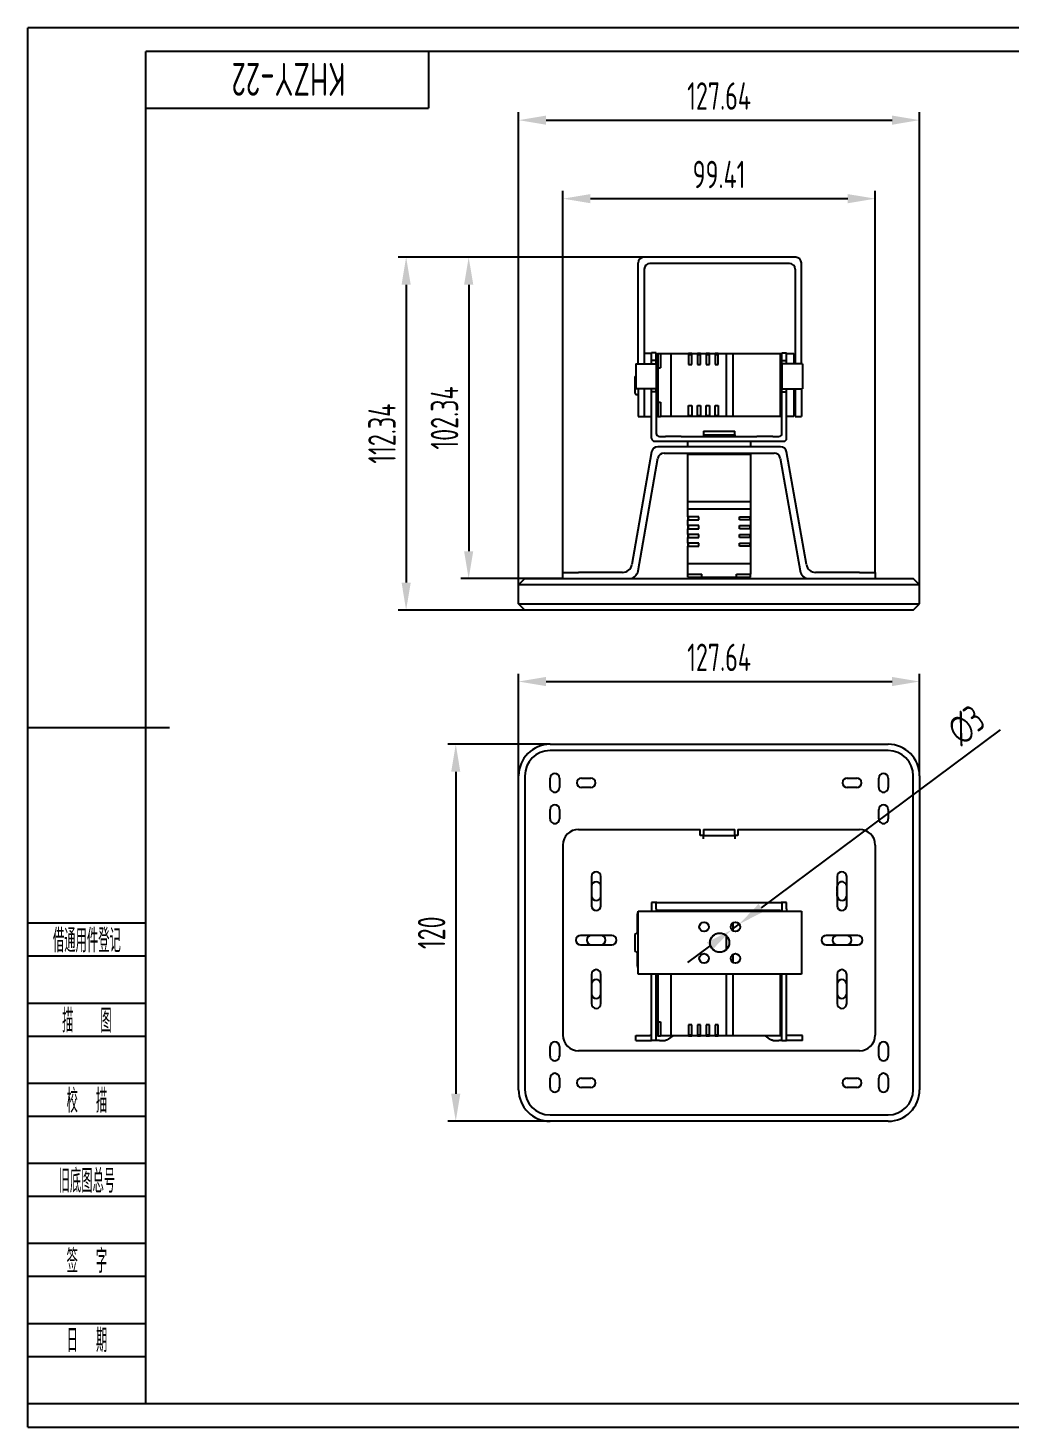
# Model space of a CAD drawing. Header units: inches. Extents: x -38 to 592, y -8 to 438.
# Drawn here: x -37.5 to 274.8, y -7.5 to 438 of the extents above; entities that cross this region are included whole.
import ezdxf
from ezdxf.enums import TextEntityAlignment as Align

# ---------------------------------------------------------------- set-up
doc = ezdxf.new("R2010")
doc.units = ezdxf.units.IN
doc.header["$LTSCALE"] = 1.5
doc.header["$MEASUREMENT"] = 0
for name, color, linetype in [('1轮廓实线层', 7, 'Continuous'), ('2细线层', 4, 'Continuous'), ('6文字层', 3, 'Continuous'), ('7标注层', 4, 'Continuous'), ('图框层', 7, 'Continuous')]:
    doc.layers.add(name, color=color, linetype=linetype)
doc.styles.add('PC_TEXTSTYLE', font='ISOCP.SHX', dxfattribs={"width": 0.707, "bigfont": 'GBCBIG.SHX'})
doc.dimstyles.new('GB_DIAMETER', dxfattribs={"dimtxt": 3.5, "dimasz": 3.5, "dimexe": 1, "dimexo": 0, "dimgap": 1.5, "dimtad": 1, "dimjust": 4, "dimdsep": 46, "dimtxsty": 'PC_TEXTSTYLE', "dimcen": 0, "dimclrd": 256, "dimclrt": 3, "dimadec": 0, "dimazin": 2, "dimtp": 0.1, "dimtm": 0.1, "dimtfac": 0.71, "dimtdec": 3, "dimtmove": 0, "dimatfit": 2, "dimfxl": 1, "dimtfill": 1, "dimarcsym": 0})
doc.dimstyles.new('GB_LINEAR', dxfattribs={"dimtxt": 3.5, "dimasz": 3.5, "dimexe": 1, "dimexo": 0, "dimgap": 1.5, "dimtad": 1, "dimdsep": 46, "dimtxsty": 'PC_TEXTSTYLE', "dimcen": 0, "dimclrd": 256, "dimclrt": 3, "dimadec": 0, "dimazin": 2, "dimtp": 0.1, "dimtm": 0.1, "dimtfac": 0.71, "dimtdec": 3, "dimtmove": 0, "dimatfit": 3, "dimfxl": 1, "dimtfill": 1, "dimarcsym": 0})

# ---------------------------------------------------------------- blocks, each defined once
blk = doc.blocks.new('*D3')
at = {"layer": '7标注层', "color": 0, "lineweight": -2}
for p, q in [((158.47, 364.99), (80.36, 364.99)), ((120.66, 252.65), (80.36, 252.65))]:
    blk.add_line(p, q, dxfattribs=at)
at = {"layer": '7标注层', "lineweight": -2}
blk.add_line((82.86, 356.24), (82.86, 261.4), dxfattribs=at)
at = {"layer": '7标注层'}
for points in [[(84.32, 356.24), (81.41, 356.24), (82.86, 364.99)], [(81.41, 261.4), (84.32, 261.4), (82.86, 252.65)]]:
    blk.add_solid(points, dxfattribs=at)
at = {"layer": 'Defpoints', "color": 0}
for p in [(158.47, 364.99), (82.86, 252.65), (120.66, 252.65)]:
    blk.add_point(p, dxfattribs=at)
at = {"layer": '7标注层', "color": 3, "insert": (75.18, 308.82), "char_height": 8.75, "attachment_point": 5, "rotation": 90, "style": 'PC_TEXTSTYLE', "bg_fill": 3, "box_fill_scale": 1.25, "bg_fill_color": 257, "bg_fill_transparency": 0}
blk.add_mtext('112.34', dxfattribs=at)
blk = doc.blocks.new('*D4')
at = {"layer": '7标注层', "color": 0, "lineweight": -2}
for p, q in [((158.47, 364.99), (100.27, 364.99)), ((132.77, 262.65), (100.27, 262.65))]:
    blk.add_line(p, q, dxfattribs=at)
at = {"layer": '7标注层', "lineweight": -2}
blk.add_line((102.77, 356.24), (102.77, 271.4), dxfattribs=at)
at = {"layer": '7标注层'}
for points in [[(104.23, 356.24), (101.31, 356.24), (102.77, 364.99)], [(101.31, 271.4), (104.23, 271.4), (102.77, 262.65)]]:
    blk.add_solid(points, dxfattribs=at)
at = {"layer": 'Defpoints', "color": 0}
for p in [(158.47, 364.99), (102.77, 262.65), (132.77, 262.65)]:
    blk.add_point(p, dxfattribs=at)
at = {"layer": '7标注层', "color": 3, "insert": (95.08, 313.82), "char_height": 8.75, "attachment_point": 5, "rotation": 90, "style": 'PC_TEXTSTYLE', "bg_fill": 3, "box_fill_scale": 1.25, "bg_fill_color": 257, "bg_fill_transparency": 0}
blk.add_mtext('102.34', dxfattribs=at)
blk = doc.blocks.new('*D5')
at = {"layer": '7标注层', "color": 0, "lineweight": -2}
for p, q in [((118.66, 260.65), (118.66, 411.15)), ((246.29, 260.65), (246.29, 411.15))]:
    blk.add_line(p, q, dxfattribs=at)
at = {"layer": '7标注层', "lineweight": -2}
blk.add_line((127.41, 408.65), (237.54, 408.65), dxfattribs=at)
at = {"layer": '7标注层'}
for points in [[(127.41, 410.1), (127.41, 407.19), (118.66, 408.65)], [(237.54, 407.19), (237.54, 410.1), (246.29, 408.65)]]:
    blk.add_solid(points, dxfattribs=at)
at = {"layer": 'Defpoints', "color": 0}
for p in [(246.29, 408.65), (118.66, 260.65), (246.29, 260.65)]:
    blk.add_point(p, dxfattribs=at)
at = {"layer": '7标注层', "color": 3, "insert": (182.47, 416.33), "char_height": 8.75, "attachment_point": 5, "style": 'PC_TEXTSTYLE', "bg_fill": 3, "box_fill_scale": 1.25, "bg_fill_color": 257, "bg_fill_transparency": 0}
blk.add_mtext('127.64', dxfattribs=at)
blk = doc.blocks.new('*D6')
at = {"layer": '7标注层', "color": 0, "lineweight": -2}
for p, q in [((132.77, 264.65), (132.77, 386.15)), ((232.18, 264.65), (232.18, 386.15))]:
    blk.add_line(p, q, dxfattribs=at)
at = {"layer": '7标注层', "lineweight": -2}
blk.add_line((141.52, 383.65), (223.43, 383.65), dxfattribs=at)
at = {"layer": '7标注层'}
for points in [[(141.52, 385.1), (141.52, 382.19), (132.77, 383.65)], [(223.43, 382.19), (223.43, 385.1), (232.18, 383.65)]]:
    blk.add_solid(points, dxfattribs=at)
at = {"layer": 'Defpoints', "color": 0}
for p in [(232.18, 383.65), (132.77, 264.65), (232.18, 264.65)]:
    blk.add_point(p, dxfattribs=at)
at = {"layer": '7标注层', "color": 3, "insert": (182.47, 391.34), "char_height": 8.75, "attachment_point": 5, "style": 'PC_TEXTSTYLE', "bg_fill": 3, "box_fill_scale": 1.25, "bg_fill_color": 257, "bg_fill_transparency": 0}
blk.add_mtext('99.41', dxfattribs=at)
blk = doc.blocks.new('*D9')
at = {"layer": '7标注层', "color": 0, "lineweight": -2}
for p, q in [((118.66, 199.89), (118.66, 232.39)), ((246.29, 199.89), (246.29, 232.39))]:
    blk.add_line(p, q, dxfattribs=at)
at = {"layer": '7标注层', "lineweight": -2}
blk.add_line((127.41, 229.89), (237.54, 229.89), dxfattribs=at)
at = {"layer": '7标注层'}
for points in [[(127.41, 231.35), (127.41, 228.43), (118.66, 229.89)], [(237.54, 228.43), (237.54, 231.35), (246.29, 229.89)]]:
    blk.add_solid(points, dxfattribs=at)
at = {"layer": 'Defpoints', "color": 0}
for p in [(246.29, 229.89), (118.66, 199.89), (246.29, 199.89)]:
    blk.add_point(p, dxfattribs=at)
at = {"layer": '7标注层', "color": 3, "insert": (182.47, 237.58), "char_height": 8.75, "attachment_point": 5, "style": 'PC_TEXTSTYLE', "bg_fill": 3, "box_fill_scale": 1.25, "bg_fill_color": 257, "bg_fill_transparency": 0}
blk.add_mtext('127.64', dxfattribs=at)
blk = doc.blocks.new('*D10')
at = {"layer": '7标注层', "color": 0, "lineweight": -2}
for p, q in [((128.66, 209.89), (96.16, 209.89)), ((128.66, 89.89), (96.16, 89.89))]:
    blk.add_line(p, q, dxfattribs=at)
at = {"layer": '7标注层', "lineweight": -2}
blk.add_line((98.66, 201.14), (98.66, 98.64), dxfattribs=at)
at = {"layer": '7标注层'}
for points in [[(100.11, 201.14), (97.2, 201.14), (98.66, 209.89)], [(97.2, 98.64), (100.11, 98.64), (98.66, 89.89)]]:
    blk.add_solid(points, dxfattribs=at)
at = {"layer": 'Defpoints', "color": 0}
for p in [(128.66, 209.89), (98.66, 89.89), (128.66, 89.89)]:
    blk.add_point(p, dxfattribs=at)
at = {"layer": '7标注层', "color": 3, "insert": (90.96, 149.89), "char_height": 8.75, "attachment_point": 5, "rotation": 90, "style": 'PC_TEXTSTYLE', "bg_fill": 3, "box_fill_scale": 1.25, "bg_fill_color": 257, "bg_fill_transparency": 0}
blk.add_mtext('120', dxfattribs=at)
blk = doc.blocks.new('*D11')
at = {"layer": '7标注层', "lineweight": -2}
for p, q in [((271.96, 214.48), (195.9, 157.86)), ((186.47, 150.84), (188.88, 152.64)), ((179.45, 145.62), (172.43, 140.4))]:
    blk.add_line(p, q, dxfattribs=at)
at = {"layer": '7标注层'}
for points in [[(195.03, 159.03), (196.77, 156.69), (188.88, 152.64)], [(180.32, 144.45), (178.58, 146.79), (186.47, 150.84)]]:
    blk.add_solid(points, dxfattribs=at)
at = {"layer": 'Defpoints', "color": 0}
for p in [(188.88, 152.64), (186.47, 150.84)]:
    blk.add_point(p, dxfattribs=at)
at = {"layer": '7标注层', "color": 3, "insert": (261.14, 216), "char_height": 8.75, "attachment_point": 5, "rotation": 36.6611, "style": 'PC_TEXTSTYLE', "bg_fill": 3, "box_fill_scale": 1.25, "bg_fill_color": 257, "bg_fill_transparency": 0}
blk.add_mtext('∅3', dxfattribs=at)
blk = doc.blocks.new('ZwmFrameMain_A3^_^无分区图框^_^landscape')
at = {"layer": '1轮廓实线层'}
for p, q in [((0, 0), (0, 287)), ((390, 287), (0, 287)), ((-25, 143.5), (5, 143.5)), ((0, 0), (390, 0))]:
    blk.add_line(p, q, dxfattribs=at)
at = {"layer": '2细线层'}
for p, q in [((-25, -5), (-25, 292)), ((395, 292), (-25, 292)), ((-25, -5), (395, -5))]:
    blk.add_line(p, q, dxfattribs=at)
blk = doc.blocks.new('ZwmFrameMain_图样代号')
at = {"layer": '2细线层', "linetype": 'Continuous'}
for p in [(60, 0), (0, -12)]:
    blk.add_line(p, (60, -12), dxfattribs=at)
at = {"layer": '6文字层', "style": 'PC_TEXTSTYLE', "width": 2.827942}
blk.add_attdef('图样代号', text='', height=7, rotation=180, dxfattribs=at).set_placement((58.24, -2.4), (2.35, -2.4), align=Align.FIT)
blk = doc.blocks.new('ZwmFrameMain_附加栏')
at = {"layer": '2细线层'}
for p, q in [((-25, 102), (0, 102)), ((-25, 95), (0, 95)), ((-25, 85), (0, 85)), ((-25, 78), (0, 78)), ((-25, 68), (0, 68)), ((-25, 61), (0, 61)), ((-25, 51), (0, 51)), ((-25, 44), (0, 44)), ((-25, 34), (0, 34)), ((-25, 27), (0, 27)), ((-25, 17), (0, 17)), ((-25, 10), (0, 10)), ((-25, 0), (0, 0))]:
    blk.add_line(p, q, dxfattribs=at)
at = {"layer": '6文字层', "color": 3, "style": 'PC_TEXTSTYLE'}
for s, width, p in [('借通用件登记', 0.667, (-12.5, 98.5)), ('描   图', 0.6667, (-12.5, 81.5)), ('校  描', 0.667, (-12.5, 64.5)), ('旧底图总号', 0.667, (-12.5, 47.5)), ('签  字', 0.667, (-12.5, 30.5)), ('日  期', 0.667, (-12.49, 13.6))]:
    blk.add_text(s, height=5, dxfattribs=dict(at, width=width)).set_placement(p, align=Align.MIDDLE)
at = {"layer": '6文字层', "style": 'PC_TEXTSTYLE'}
for tag, width, p, p2 in [('借通用件登记', 0.671328, (-23.44, 86.36), (-1.25, 86.36)), ('描图', 2.120922, (-23.44, 69.36), (-1.25, 69.36)), ('校图', 2.149976, (-23.75, 52.06), (-1.25, 52.06)), ('旧底图总号', 0.761452, (-22.84, 35.67), (-1.86, 35.67)), ('签字', 2.026939, (-23.14, 18.37), (-1.56, 18.37)), ('日期', 1.89999, (-22.84, 1.37), (-2.17, 1.37))]:
    blk.add_attdef(tag, text='', height=5, dxfattribs=dict(at, width=width)).set_placement(p, p2, align=Align.FIT)

msp = doc.modelspace()

# ---------------------------------------------------------------- linework, layer by layer
at = {"color": 7, "linetype": 'Continuous', "lineweight": 25}
for p, q in [((156.675, 331.101), (156.675, 363.194)), ((206.875, 364.994), (158.475, 364.994)), ((158.675, 361.194), (158.675, 331.101)), ((204.875, 362.994), (160.475, 362.994)), ((206.675, 361.194), (206.675, 331.101)), ((208.675, 331.101), (208.675, 363.194)), ((160.975, 334.295), (158.675, 334.295)), ((162.475, 334.601), (160.975, 334.601)), ((160.975, 333.601), (160.975, 334.601)), ((162.475, 333.601), (162.475, 334.601)), ((162.975, 334.295), (162.475, 333.795)), ((162.975, 334.295), (162.975, 332.295)), ((162.975, 334.295), (163.875, 334.295)), ((163.875, 334.295), (167.175, 334.295)), ((163.875, 334.295), (163.875, 333.595)), ((167.175, 333.595), (167.175, 334.295)), ((167.175, 334.295), (172.775, 334.295)), ((172.775, 334.295), (172.775, 333.595)), ((173.775, 334.295), (172.775, 334.295)), ((173.775, 334.295), (175.575, 334.295)), ((173.775, 333.595), (173.775, 334.295)), ((175.575, 334.295), (175.575, 333.595)), ((176.575, 334.295), (175.575, 334.295)), ((176.575, 334.295), (178.375, 334.295)), ((176.575, 333.595), (176.575, 334.295)), ((178.375, 334.295), (178.375, 333.595)), ((179.375, 334.295), (178.375, 334.295)), ((179.375, 334.295), (181.175, 334.295)), ((179.375, 333.595), (179.375, 334.295)), ((181.175, 334.295), (181.175, 333.595)), ((182.175, 334.295), (181.175, 334.295)), ((182.175, 334.295), (184.675, 334.295)), ((182.175, 333.595), (182.175, 334.295)), ((184.675, 334.295), (186.975, 334.295)), ((184.675, 334.295), (184.675, 333.595)), ((186.975, 333.595), (186.975, 334.295)), ((186.975, 334.295), (201.975, 334.295)), ((201.975, 334.295), (202.475, 333.795)), ((202.475, 334.601), (203.975, 334.601)), ((202.475, 333.601), (202.475, 334.601)), ((203.975, 333.601), (203.975, 334.601)), ((203.975, 334.295), (206.225, 334.295)), ((206.225, 334.295), (206.225, 331.101)), ((155.975, 331.101), (155.975, 323.101)), ((155.975, 331.101), (161.475, 331.101)), ((160.975, 332.101), (160.975, 333.601)), ((162.475, 332.101), (160.975, 332.101)), ((160.975, 331.101), (160.975, 332.101)), ((161.475, 331.101), (162.475, 331.101)), ((162.475, 332.101), (162.475, 333.601)), ((162.475, 331.101), (162.475, 332.101)), ((162.475, 331.101), (162.475, 323.101)), ((162.475, 329.295), (162.975, 329.795)), ((162.975, 329.795), (162.975, 318.795)), ((162.975, 329.795), (163.875, 329.795)), ((163.875, 333.595), (163.875, 329.795)), ((167.175, 314.995), (167.175, 333.595)), ((172.775, 334.045), (173.775, 334.045)), ((172.775, 333.595), (172.775, 330.795)), ((172.775, 330.795), (173.775, 330.795)), ((173.775, 330.795), (173.775, 333.595)), ((175.575, 334.045), (176.575, 334.045)), ((175.575, 333.595), (175.575, 330.795)), ((175.575, 330.795), (176.575, 330.795)), ((176.575, 330.795), (176.575, 333.595)), ((178.375, 334.045), (179.375, 334.045)), ((178.375, 333.595), (178.375, 330.795)), ((178.375, 330.795), (179.375, 330.795)), ((179.375, 330.795), (179.375, 333.595)), ((181.175, 334.045), (182.175, 334.045)), ((181.175, 333.595), (181.175, 330.795)), ((181.175, 330.795), (182.175, 330.795)), ((182.175, 330.795), (182.175, 333.595)), ((184.675, 333.595), (184.675, 314.995)), ((186.975, 314.995), (186.975, 333.595)), ((201.975, 314.995), (201.975, 333.595)), ((202.475, 332.101), (202.475, 333.601)), ((202.475, 332.101), (203.975, 332.101)), ((202.475, 331.101), (202.475, 332.101)), ((203.475, 331.101), (202.475, 331.101)), ((202.475, 331.101), (202.475, 323.101)), ((208.975, 331.101), (203.475, 331.101)), ((203.975, 332.101), (203.975, 333.601)), ((203.975, 331.101), (203.975, 332.101)), ((208.975, 331.101), (208.975, 323.101)), ((155.675, 326.795), (155.675, 324.295)), ((155.675, 324.295), (155.675, 321.795)), ((161.475, 323.101), (155.975, 323.101)), ((156.175, 321.295), (156.675, 321.295)), ((156.675, 323.101), (156.675, 314.293)), ((158.675, 323.101), (158.675, 314.293)), ((160.975, 322.101), (160.975, 323.101)), ((162.475, 322.101), (160.975, 322.101)), ((160.975, 307.401), (160.975, 322.101)), ((162.475, 323.101), (161.475, 323.101)), ((162.475, 322.101), (162.475, 323.101)), ((162.475, 322.101), (162.475, 308.901)), ((202.475, 323.101), (203.475, 323.101)), ((202.475, 322.101), (202.475, 323.101)), ((202.475, 322.101), (203.975, 322.101)), ((202.475, 308.901), (202.475, 322.101)), ((203.475, 323.101), (208.975, 323.101)), ((203.975, 322.101), (203.975, 323.101)), ((203.975, 307.401), (203.975, 322.101)), ((206.225, 323.101), (206.225, 314.295)), ((206.675, 323.101), (206.675, 314.293)), ((208.675, 323.101), (208.675, 314.293)), ((162.975, 318.795), (162.475, 319.295)), ((162.975, 318.795), (163.875, 318.795)), ((163.875, 318.795), (163.875, 314.995)), ((172.775, 317.795), (173.775, 317.795)), ((172.775, 314.995), (172.775, 317.795)), ((173.775, 317.795), (173.775, 314.995)), ((175.575, 317.795), (176.575, 317.795)), ((175.575, 314.995), (175.575, 317.795)), ((176.575, 317.795), (176.575, 314.995)), ((178.375, 317.795), (179.375, 317.795)), ((178.375, 314.995), (178.375, 317.795)), ((179.375, 317.795), (179.375, 314.995)), ((181.175, 317.795), (182.175, 317.795)), ((181.175, 314.995), (181.175, 317.795)), ((182.175, 317.795), (182.175, 314.995)), ((206.675, 319.295), (206.225, 319.295)), ((156.675, 314.293), (158.675, 314.293)), ((158.675, 314.295), (160.975, 314.295)), ((162.475, 314.795), (162.975, 314.295)), ((162.975, 316.295), (162.975, 314.295)), ((162.975, 314.295), (163.875, 314.295)), ((163.875, 314.995), (163.875, 314.295)), ((167.175, 314.295), (163.875, 314.295)), ((167.175, 314.295), (167.175, 314.995)), ((172.775, 314.295), (167.175, 314.295)), ((172.775, 314.295), (172.775, 314.995)), ((173.775, 314.545), (172.775, 314.545)), ((173.775, 314.295), (172.775, 314.295)), ((173.775, 314.995), (173.775, 314.295)), ((175.575, 314.295), (173.775, 314.295)), ((175.575, 314.295), (175.575, 314.995)), ((176.575, 314.545), (175.575, 314.545)), ((176.575, 314.295), (175.575, 314.295)), ((176.575, 314.995), (176.575, 314.295)), ((178.375, 314.295), (176.575, 314.295)), ((178.375, 314.295), (178.375, 314.995)), ((179.375, 314.545), (178.375, 314.545)), ((179.375, 314.295), (178.375, 314.295)), ((179.375, 314.995), (179.375, 314.295)), ((181.175, 314.295), (179.375, 314.295)), ((181.175, 314.295), (181.175, 314.995)), ((182.175, 314.545), (181.175, 314.545)), ((182.175, 314.295), (181.175, 314.295)), ((182.175, 314.995), (182.175, 314.295)), ((184.675, 314.295), (182.175, 314.295)), ((184.675, 314.995), (184.675, 314.295)), ((186.975, 314.295), (184.675, 314.295)), ((186.975, 314.295), (186.975, 314.995)), ((201.975, 314.295), (186.975, 314.295)), ((202.475, 314.795), (201.975, 314.295)), ((206.225, 314.295), (203.975, 314.295)), ((206.675, 314.293), (208.675, 314.293)), ((163.475, 307.901), (165.417, 307.901)), ((166.295, 307.901), (166, 307.901)), ((169.853, 307.901), (166.295, 307.901)), ((170.435, 307.901), (182.475, 307.901)), ((177.475, 309.65), (187.475, 309.65)), ((177.475, 309.65), (177.475, 308.401)), ((177.475, 308.401), (187.475, 308.401)), ((177.475, 308.401), (177.475, 307.901)), ((182.475, 307.901), (194.514, 307.901)), ((187.475, 308.401), (187.475, 309.65)), ((187.475, 308.401), (187.475, 307.901)), ((198.655, 307.901), (195.097, 307.901)), ((198.95, 307.901), (198.655, 307.901)), ((199.532, 307.901), (201.475, 307.901)), ((160.986, 302.996), (154.704, 267.133)), ((161.975, 306.401), (165.417, 306.401)), ((201.994, 304.651), (162.956, 304.651)), ((166, 306.401), (166.295, 306.401)), ((166.295, 306.401), (169.853, 306.401)), ((170.435, 306.401), (182.475, 306.401)), ((172.475, 304.651), (172.475, 306.401)), ((182.475, 306.401), (194.514, 306.401)), ((192.475, 306.401), (192.475, 304.651)), ((195.097, 306.401), (198.655, 306.401)), ((198.655, 306.401), (198.95, 306.401)), ((199.532, 306.401), (202.975, 306.401)), ((210.246, 267.133), (203.964, 302.996)), ((156.704, 265.133), (162.986, 300.996)), ((164.956, 302.651), (199.994, 302.651)), ((172.475, 302.151), (172.975, 302.651)), ((172.475, 287.151), (172.475, 302.151)), ((191.775, 302.151), (173.175, 302.151)), ((191.975, 302.651), (192.475, 302.151)), ((192.475, 302.151), (192.475, 287.151)), ((201.964, 300.996), (208.246, 265.133)), ((172.475, 284.851), (172.475, 287.151)), ((173.175, 287.151), (172.475, 287.151)), ((191.775, 287.151), (173.175, 287.151)), ((192.475, 287.151), (191.775, 287.151)), ((192.475, 287.151), (192.475, 284.851)), ((172.475, 284.851), (173.175, 284.851)), ((172.475, 282.351), (172.475, 284.851)), ((173.175, 282.351), (172.475, 282.351)), ((172.475, 282.351), (172.475, 281.351)), ((172.475, 279.551), (172.475, 281.351)), ((172.475, 281.351), (173.175, 281.351)), ((172.725, 281.351), (172.725, 282.351)), ((173.175, 284.851), (191.775, 284.851)), ((175.975, 282.351), (173.175, 282.351)), ((173.175, 281.351), (175.975, 281.351)), ((175.975, 281.351), (175.975, 282.351)), ((188.975, 282.351), (191.775, 282.351)), ((188.975, 281.351), (188.975, 282.351)), ((191.775, 281.351), (188.975, 281.351)), ((191.775, 284.851), (192.475, 284.851)), ((191.775, 282.351), (192.475, 282.351)), ((192.475, 281.351), (191.775, 281.351)), ((192.225, 282.351), (192.225, 281.351)), ((192.475, 284.851), (192.475, 282.351)), ((192.475, 282.351), (192.475, 281.351)), ((192.475, 281.351), (192.475, 279.551)), ((173.175, 279.551), (172.475, 279.551)), ((172.475, 279.551), (172.475, 278.551)), ((172.475, 276.751), (172.475, 278.551)), ((172.475, 278.551), (173.175, 278.551)), ((173.175, 276.751), (172.475, 276.751)), ((172.475, 276.751), (172.475, 275.751)), ((172.725, 278.551), (172.725, 279.551)), ((172.725, 275.751), (172.725, 276.751)), ((175.975, 279.551), (173.175, 279.551)), ((173.175, 278.551), (175.975, 278.551)), ((175.975, 276.751), (173.175, 276.751)), ((175.975, 278.551), (175.975, 279.551)), ((175.975, 275.751), (175.975, 276.751)), ((188.975, 279.551), (191.775, 279.551)), ((188.975, 278.551), (188.975, 279.551)), ((191.775, 278.551), (188.975, 278.551)), ((188.975, 276.751), (191.775, 276.751)), ((188.975, 275.751), (188.975, 276.751)), ((191.775, 279.551), (192.475, 279.551)), ((192.475, 278.551), (191.775, 278.551)), ((191.775, 276.751), (192.475, 276.751)), ((192.225, 279.551), (192.225, 278.551)), ((192.225, 276.751), (192.225, 275.751)), ((192.475, 279.551), (192.475, 278.551)), ((192.475, 278.551), (192.475, 276.751)), ((192.475, 276.751), (192.475, 275.751)), ((172.475, 273.951), (172.475, 275.751)), ((172.475, 275.751), (173.175, 275.751)), ((173.175, 273.951), (172.475, 273.951)), ((172.475, 273.951), (172.475, 272.951)), ((172.475, 267.351), (172.475, 272.951)), ((172.475, 272.951), (173.175, 272.951)), ((172.725, 272.951), (172.725, 273.951)), ((173.175, 275.751), (175.975, 275.751)), ((175.975, 273.951), (173.175, 273.951)), ((173.175, 272.951), (175.975, 272.951)), ((175.975, 272.951), (175.975, 273.951)), ((191.775, 275.751), (188.975, 275.751)), ((188.975, 273.951), (191.775, 273.951)), ((188.975, 272.951), (188.975, 273.951)), ((191.775, 272.951), (188.975, 272.951)), ((192.475, 275.751), (191.775, 275.751)), ((191.775, 273.951), (192.475, 273.951)), ((192.475, 272.951), (191.775, 272.951)), ((192.225, 273.951), (192.225, 272.951)), ((192.475, 275.751), (192.475, 273.951)), ((192.475, 273.951), (192.475, 272.951)), ((192.475, 272.951), (192.475, 267.351)), ((172.475, 264.051), (172.475, 267.351)), ((173.175, 267.351), (172.475, 267.351)), ((191.775, 267.351), (173.175, 267.351)), ((192.475, 267.351), (191.775, 267.351)), ((192.475, 267.351), (192.475, 264.051)), ((132.768, 262.651), (132.768, 264.651)), ((132.768, 264.651), (137.768, 264.651)), ((151.749, 264.651), (137.768, 264.651)), ((172.475, 264.051), (173.175, 264.051)), ((172.475, 263.151), (172.475, 264.051)), ((172.475, 263.151), (172.975, 262.651)), ((172.475, 263.151), (174.475, 263.151)), ((173.175, 264.051), (176.975, 264.051)), ((176.975, 263.151), (176.975, 264.051)), ((176.975, 263.151), (187.975, 263.151)), ((177.475, 262.651), (176.975, 263.151)), ((187.975, 263.151), (187.475, 262.651)), ((187.975, 264.051), (191.775, 264.051)), ((187.975, 263.151), (187.975, 264.051)), ((190.475, 263.151), (192.475, 263.151)), ((191.775, 264.051), (192.475, 264.051)), ((191.975, 262.651), (192.475, 263.151)), ((192.475, 263.151), (192.475, 264.051)), ((227.182, 264.651), (213.201, 264.651)), ((227.182, 264.651), (232.182, 264.651)), ((232.182, 264.651), (232.182, 262.651)), ((118.656, 260.651), (120.656, 262.651)), ((128.656, 260.651), (118.656, 260.651)), ((118.656, 254.651), (118.656, 260.651)), ((120.656, 262.651), (128.656, 262.651)), ((128.656, 262.651), (236.294, 262.651)), ((236.294, 260.651), (128.656, 260.651)), ((236.294, 262.651), (244.294, 262.651)), ((246.294, 260.651), (236.294, 260.651)), ((246.294, 260.651), (244.294, 262.651)), ((246.294, 254.651), (246.294, 260.651)), ((120.656, 252.651), (118.656, 254.651)), ((118.656, 254.651), (128.656, 254.651)), ((128.656, 254.651), (236.294, 254.651)), ((236.294, 254.651), (246.294, 254.651)), ((244.294, 252.651), (246.294, 254.651)), ((128.656, 252.651), (120.656, 252.651)), ((236.294, 252.651), (128.656, 252.651)), ((244.294, 252.651), (236.294, 252.651)), ((128.656, 209.891), (236.294, 209.891)), ((236.294, 207.891), (128.656, 207.891)), ((118.656, 99.891), (118.656, 199.891)), ((120.656, 199.891), (120.656, 99.891)), ((128.656, 196.149), (128.656, 199.149)), ((131.656, 199.149), (131.656, 196.149)), ((138.656, 199.149), (141.656, 199.149)), ((141.656, 196.149), (138.656, 196.149)), ((223.294, 199.149), (226.294, 199.149)), ((226.294, 196.149), (223.294, 196.149)), ((233.294, 196.149), (233.294, 199.149)), ((236.294, 199.149), (236.294, 196.149)), ((244.294, 99.891), (244.294, 199.891)), ((246.294, 199.891), (246.294, 99.891)), ((128.656, 186.149), (128.656, 189.149)), ((131.656, 189.149), (131.656, 186.149)), ((233.294, 186.149), (233.294, 189.149)), ((236.294, 189.149), (236.294, 186.149)), ((137.768, 182.811), (151.749, 182.811)), ((151.749, 182.811), (154.704, 182.811)), ((154.704, 182.811), (160.986, 182.811)), ((160.986, 182.811), (162.956, 182.811)), ((162.956, 182.811), (176.475, 182.811)), ((176.475, 180.811), (176.475, 182.811)), ((177.475, 182.811), (177.475, 180.811)), ((177.475, 182.811), (187.475, 182.811)), ((187.475, 180.811), (187.475, 182.811)), ((188.475, 182.811), (188.475, 180.811)), ((188.475, 182.811), (201.994, 182.811)), ((201.994, 182.811), (203.964, 182.811)), ((203.964, 182.811), (210.246, 182.811)), ((210.246, 182.811), (213.201, 182.811)), ((213.201, 182.811), (227.182, 182.811)), ((177.475, 180.811), (176.475, 180.811)), ((177.475, 180.811), (187.475, 180.811)), ((177.475, 179.811), (177.475, 180.811)), ((187.475, 180.811), (187.475, 179.811)), ((188.475, 180.811), (187.475, 180.811)), ((132.768, 177.811), (132.768, 117.311)), ((232.182, 177.811), (232.182, 117.311)), ((141.863, 167.811), (141.863, 158.482)), ((144.863, 158.482), (144.863, 167.811)), ((220.087, 167.811), (220.087, 158.482)), ((223.087, 158.482), (223.087, 167.811)), ((220.089, 163.223), (220.087, 164.644)), ((220.091, 161.533), (220.089, 163.066)), ((156.675, 156.561), (156.667, 156.561)), ((156.675, 136.738), (156.675, 156.742)), ((156.675, 156.742), (158.475, 156.742)), ((158.475, 156.742), (206.875, 156.742)), ((162.684, 159.482), (160.975, 159.482)), ((160.975, 159.482), (160.975, 157.482)), ((160.975, 157.482), (160.975, 156.742)), ((162.475, 157.482), (162.475, 159.386)), ((162.475, 157.482), (162.475, 156.742)), ((162.975, 157.065), (162.652, 156.742)), ((162.684, 159.482), (163.475, 159.482)), ((162.975, 157.065), (162.975, 156.742)), ((162.975, 157.065), (163.875, 157.065)), ((163.475, 159.482), (201.475, 159.482)), ((163.875, 157.065), (167.175, 157.065)), ((163.875, 157.065), (163.875, 156.742)), ((167.175, 156.742), (167.175, 157.065)), ((167.175, 157.065), (172.775, 157.065)), ((172.775, 156.742), (172.775, 157.065)), ((172.775, 157.065), (173.775, 157.065)), ((172.775, 156.815), (173.775, 156.815)), ((173.775, 157.065), (175.575, 157.065)), ((173.775, 157.065), (173.775, 156.742)), ((175.575, 156.742), (175.575, 157.065)), ((175.575, 157.065), (176.575, 157.065)), ((175.575, 156.815), (176.575, 156.815)), ((176.575, 157.065), (178.375, 157.065)), ((176.575, 157.065), (176.575, 156.742)), ((178.375, 156.742), (178.375, 157.065)), ((178.375, 157.065), (179.375, 157.065)), ((178.375, 156.815), (179.375, 156.815)), ((179.375, 157.065), (181.175, 157.065)), ((179.375, 157.065), (179.375, 156.742)), ((181.175, 156.742), (181.175, 157.065)), ((181.175, 157.065), (182.175, 157.065)), ((181.175, 156.815), (182.175, 156.815)), ((182.175, 157.065), (184.675, 157.065)), ((182.175, 157.065), (182.175, 156.742)), ((184.675, 157.065), (186.975, 157.065)), ((184.675, 157.065), (184.675, 156.742)), ((186.975, 156.742), (186.975, 157.065)), ((186.975, 157.065), (201.975, 157.065)), ((201.475, 159.482), (202.266, 159.482)), ((201.975, 157.065), (202.298, 156.742)), ((203.975, 159.482), (202.266, 159.482)), ((202.475, 159.386), (202.475, 157.482)), ((202.475, 157.482), (202.475, 156.742)), ((203.975, 157.482), (203.975, 159.482)), ((203.975, 157.482), (203.975, 156.742)), ((206.875, 156.742), (208.675, 156.742)), ((208.675, 156.742), (208.675, 136.738)), ((156.408, 155.061), (156.408, 149.74)), ((186.975, 150.413), (186.975, 153.067)), ((148.363, 149.061), (138.363, 149.061)), ((155.675, 149.24), (155.675, 144.24)), ((156.175, 149.74), (156.675, 149.74)), ((184.675, 149.043), (184.675, 144.437)), ((226.587, 149.061), (216.587, 149.061)), ((138.363, 146.061), (148.363, 146.061)), ((156.175, 143.74), (156.675, 143.74)), ((156.408, 143.74), (156.408, 140.061)), ((186.975, 140.413), (186.975, 143.067)), ((216.587, 146.061), (226.587, 146.061)), ((156.667, 138.561), (156.675, 138.561)), ((141.863, 136.641), (141.863, 127.311)), ((144.863, 127.311), (144.863, 136.641)), ((158.475, 136.738), (156.675, 136.738)), ((206.875, 136.738), (158.475, 136.738)), ((160.975, 116.631), (160.975, 136.738)), ((162.475, 116.631), (162.475, 136.738)), ((162.975, 136.738), (162.975, 121.565)), ((167.175, 117.765), (167.175, 136.738)), ((184.675, 136.738), (184.675, 117.765)), ((186.975, 117.765), (186.975, 136.738)), ((201.975, 117.765), (201.975, 136.738)), ((202.475, 116.631), (202.475, 136.738)), ((203.975, 116.631), (203.975, 136.738)), ((208.675, 136.738), (206.875, 136.738)), ((220.087, 136.641), (220.087, 127.311)), ((223.087, 127.311), (223.087, 136.641)), ((162.975, 121.565), (162.475, 122.065)), ((162.975, 121.565), (163.875, 121.565)), ((163.875, 121.565), (163.875, 117.765)), ((173.775, 120.565), (172.775, 120.565)), ((172.775, 120.565), (172.775, 117.765)), ((173.775, 117.765), (173.775, 120.565)), ((176.575, 120.565), (175.575, 120.565)), ((175.575, 120.565), (175.575, 117.765)), ((176.575, 117.765), (176.575, 120.565)), ((179.375, 120.565), (178.375, 120.565)), ((178.375, 120.565), (178.375, 117.765)), ((179.375, 117.765), (179.375, 120.565)), ((182.175, 120.565), (181.175, 120.565)), ((181.175, 120.565), (181.175, 117.765)), ((182.175, 117.765), (182.175, 120.565)), ((155.975, 115.631), (155.975, 117.131)), ((155.975, 117.131), (160.475, 117.131)), ((160.975, 115.631), (160.975, 116.631)), ((162.475, 117.565), (162.975, 117.065)), ((162.475, 115.631), (162.475, 116.631)), ((162.975, 119.065), (162.975, 117.065)), ((162.975, 117.065), (163.875, 117.065)), ((163.875, 117.765), (163.875, 117.065)), ((167.175, 117.065), (163.875, 117.065)), ((166.295, 116.029), (166, 115.818)), ((167.74, 117.065), (166.295, 116.029)), ((167.175, 117.065), (167.175, 117.765)), ((172.775, 117.065), (167.175, 117.065)), ((172.775, 117.765), (172.775, 117.065)), ((173.775, 117.315), (172.775, 117.315)), ((172.775, 117.065), (173.775, 117.065)), ((173.775, 117.065), (173.775, 117.765)), ((175.575, 117.065), (173.775, 117.065)), ((175.575, 117.765), (175.575, 117.065)), ((176.575, 117.315), (175.575, 117.315)), ((175.575, 117.065), (176.575, 117.065)), ((176.575, 117.065), (176.575, 117.765)), ((178.375, 117.065), (176.575, 117.065)), ((178.375, 117.765), (178.375, 117.065)), ((179.375, 117.315), (178.375, 117.315)), ((178.375, 117.065), (179.375, 117.065)), ((179.375, 117.065), (179.375, 117.765)), ((181.175, 117.065), (179.375, 117.065)), ((181.175, 117.765), (181.175, 117.065)), ((182.175, 117.315), (181.175, 117.315)), ((181.175, 117.065), (182.175, 117.065)), ((182.175, 117.065), (182.175, 117.765)), ((184.675, 117.065), (182.175, 117.065)), ((184.675, 117.765), (184.675, 117.065)), ((186.975, 117.065), (184.675, 117.065)), ((186.975, 117.065), (186.975, 117.765)), ((201.975, 117.065), (186.975, 117.065)), ((198.655, 116.029), (197.209, 117.065)), ((198.95, 115.818), (198.655, 116.029)), ((202.475, 117.565), (201.975, 117.065)), ((202.475, 115.631), (202.475, 116.631)), ((208.975, 117.131), (203.975, 117.131)), ((203.975, 115.631), (203.975, 116.631)), ((208.975, 115.631), (208.975, 117.131)), ((128.656, 110.634), (128.656, 113.634)), ((131.656, 113.634), (131.656, 110.634)), ((151.749, 112.311), (137.768, 112.311)), ((154.704, 112.311), (151.749, 112.311)), ((160.986, 112.311), (154.704, 112.311)), ((155.975, 115.631), (160.975, 115.631)), ((162.475, 115.631), (160.975, 115.631)), ((162.956, 112.311), (160.986, 112.311)), ((163.475, 115.631), (162.475, 115.631)), ((201.994, 112.311), (162.956, 112.311)), ((163.475, 115.631), (165.417, 115.631)), ((199.532, 115.631), (201.475, 115.631)), ((202.475, 115.631), (201.475, 115.631)), ((203.964, 112.311), (201.994, 112.311)), ((202.475, 115.631), (203.975, 115.631)), ((210.246, 112.311), (203.964, 112.311)), ((208.975, 115.631), (203.975, 115.631)), ((213.201, 112.311), (210.246, 112.311)), ((227.182, 112.311), (213.201, 112.311)), ((233.294, 110.634), (233.294, 113.634)), ((236.294, 113.634), (236.294, 110.634)), ((128.656, 100.634), (128.656, 103.634)), ((131.656, 103.634), (131.656, 100.634)), ((138.656, 103.634), (141.656, 103.634)), ((223.294, 103.634), (226.294, 103.634)), ((233.294, 100.634), (233.294, 103.634)), ((236.294, 103.634), (236.294, 100.634)), ((141.656, 100.634), (138.656, 100.634)), ((226.294, 100.634), (223.294, 100.634)), ((128.656, 91.891), (236.294, 91.891)), ((236.294, 89.891), (128.656, 89.891))]:
    msp.add_line(p, q, dxfattribs=at)
for centre, radius in [((177.675, 151.74), 1.5), ((187.675, 151.74), 1.5), ((182.675, 146.74), 3.05), ((177.675, 141.74), 1.5), ((187.675, 141.74), 1.5)]:
    msp.add_circle(centre, radius, dxfattribs=at)
for centre, radius, start, end in [((158.475, 363.194), 1.8, 90, 180), ((160.475, 361.194), 1.8, 90, 180), ((204.875, 361.194), 1.8, 0, 90), ((206.875, 363.194), 1.8, 0, 90), ((156.175, 326.795), 0.5, 113.57193, 180), ((156.175, 321.795), 0.5, 180, 270), ((161.975, 307.401), 1, 180, 270), ((163.475, 308.901), 1, 180, 270), ((201.475, 308.901), 1, 270, 360), ((202.975, 307.401), 1, 270, 0), ((162.956, 302.651), 2, 90, 170.06461), ((201.994, 302.651), 2, 9.93539, 90), ((164.956, 300.651), 2, 90, 170.06461), ((199.994, 300.651), 2, 9.93539, 90), ((151.749, 267.651), 3, 270, 350.06461), ((153.749, 265.651), 3, 270, 350.06461), ((211.201, 265.651), 3, 189.93539, 270), ((213.201, 267.651), 3, 189.93539, 270), ((128.656, 199.891), 10, 90, 180), ((236.294, 199.891), 10, 0, 90), ((128.656, 199.891), 8, 90, 180), ((236.294, 199.891), 8, 0, 90), ((130.156, 199.149), 1.5, 0, 180), ((234.794, 199.149), 1.5, 0, 180), ((130.156, 196.149), 1.5, 179.99996, 0.00004), ((138.656, 197.649), 1.5, 90, 270), ((141.656, 197.649), 1.5, 270, 90), ((223.294, 197.649), 1.5, 90, 270), ((226.294, 197.649), 1.5, 270, 90), ((234.794, 196.149), 1.5, 179.99996, 0.00004), ((130.156, 189.149), 1.5, 0, 180), ((234.794, 189.149), 1.5, 0, 180), ((130.156, 186.149), 1.5, 179.99996, 0.00004), ((137.768, 177.811), 5, 90, 180), ((227.182, 177.811), 5, 0, 90), ((234.794, 186.149), 1.5, 179.99996, 0.00004), ((143.363, 167.811), 1.5, 0, 180), ((221.587, 167.811), 1.5, 0, 180), ((143.363, 164.645), 1.5, 359.96038, 179.96038), ((221.587, 164.645), 1.5, 0.03962, 180.03962), ((143.363, 161.647), 1.5, 180.00001, 359.92074), ((221.587, 163.147), 1.5, 177.06549, 183.093), ((221.587, 161.647), 1.5, 184.34182, 0), ((143.363, 158.482), 1.5, 180, 0), ((221.587, 158.482), 1.5, 180, 0), ((138.363, 147.561), 1.5, 90, 270), ((141.863, 147.561), 1.5, 90, 270), ((144.863, 147.561), 1.5, 270, 90), ((148.363, 147.561), 1.5, 270, 90), ((156.175, 149.24), 0.5, 90, 180), ((216.587, 147.561), 1.5, 90, 270), ((220.087, 147.561), 1.5, 90, 270), ((223.087, 147.561), 1.5, 270, 90), ((226.587, 147.561), 1.5, 270, 90), ((156.175, 144.24), 0.5, 180, 270), ((143.363, 136.641), 1.5, 0, 180), ((221.587, 136.641), 1.5, 0, 180), ((143.363, 133.476), 1.5, 0, 180), ((221.587, 133.476), 1.5, 360, 180), ((143.363, 130.476), 1.5, 180, 0), ((221.587, 130.476), 1.5, 180, 0), ((143.363, 127.311), 1.5, 180, 0), ((221.587, 127.311), 1.5, 180, 360), ((137.768, 117.311), 5, 180, 270), ((227.182, 117.311), 5, 270, 0), ((130.156, 113.634), 1.5, 0, 180), ((234.794, 113.634), 1.5, 0, 180), ((130.156, 110.634), 1.5, 179.99996, 0.00004), ((234.794, 110.634), 1.5, 179.99996, 0.00004), ((130.156, 103.634), 1.5, 0, 180), ((138.656, 102.134), 1.5, 90, 270), ((141.656, 102.134), 1.5, 270, 90), ((223.294, 102.134), 1.5, 90, 270), ((226.294, 102.134), 1.5, 270, 90), ((234.794, 103.634), 1.5, 0, 180), ((128.656, 99.891), 10, 180, 270), ((128.656, 99.891), 8, 180, 270), ((130.156, 100.634), 1.5, 179.99996, 0.00004), ((234.794, 100.634), 1.5, 179.99996, 0.00004), ((236.294, 99.891), 8, 270, 0), ((236.294, 99.891), 10, 270, 0)]:
    msp.add_arc(centre, radius, start, end, dxfattribs=at)
for centre, start_param, end_param in [((156.667, 155.061), 0, 1.5707963), ((156.667, 140.061), 1.5707963, 3.1415927)]:
    msp.add_ellipse(centre, major_axis=(0, 1.5), ratio=0.1725399, start_param=start_param, end_param=end_param, dxfattribs=at)
for points in [[(201.975, 333.595), (201.975, 333.687), (201.975, 333.87), (201.975, 334.101), (201.975, 334.263), (201.975, 334.284), (201.975, 334.295)], [(162.975, 332.295), (162.975, 331.967), (162.975, 331.312), (162.975, 330.486), (162.975, 329.908), (162.975, 329.832), (162.975, 329.795)], [(162.975, 318.795), (162.975, 318.757), (162.975, 318.682), (162.975, 318.104), (162.975, 317.278), (162.975, 316.622), (162.975, 316.295)], [(201.975, 314.295), (201.975, 314.305), (201.975, 314.326), (201.975, 314.488), (201.975, 314.72), (201.975, 314.903), (201.975, 314.995)], [(173.175, 302.151), (173.083, 302.151), (172.9, 302.151), (172.668, 302.151), (172.506, 302.151), (172.485, 302.151), (172.475, 302.151)], [(192.475, 302.151), (192.464, 302.151), (192.443, 302.151), (192.281, 302.151), (192.05, 302.151), (191.867, 302.151), (191.775, 302.151)], [(174.475, 263.151), (174.802, 263.151), (175.458, 263.151), (176.284, 263.151), (176.862, 263.151), (176.937, 263.151), (176.975, 263.151)], [(187.975, 263.151), (188.012, 263.151), (188.088, 263.151), (188.666, 263.151), (189.492, 263.151), (190.147, 263.151), (190.475, 263.151)], [(174.475, 262.651), (174.868, 262.651), (175.654, 262.651), (176.646, 262.651), (177.34, 262.651), (177.43, 262.651), (177.475, 262.651)], [(162.975, 121.565), (162.975, 121.527), (162.975, 121.452), (162.975, 120.874), (162.975, 120.048), (162.975, 119.393), (162.975, 119.065)], [(201.975, 117.065), (201.975, 117.075), (201.975, 117.097), (201.975, 117.258), (201.975, 117.49), (201.975, 117.673), (201.975, 117.765)]]:
    msp.add_open_spline(points, degree=3, dxfattribs=at)
for points, knots in [([(166, 307.901), (165.898, 307.901), (165.716, 307.901), (165.508, 307.901), (165.417, 307.901)], [0, 0, 0, 0, 0.5621697, 1, 1, 1, 1]), ([(170.435, 307.901), (170.318, 307.901), (170.11, 307.901), (169.931, 307.901), (169.853, 307.901)], [0, 0, 0, 0, 0.5616248, 1, 1, 1, 1]), ([(195.097, 307.901), (194.995, 307.901), (194.813, 307.901), (194.605, 307.901), (194.514, 307.901)], [0, 0, 0, 0, 0.5621697, 1, 1, 1, 1]), ([(199.532, 307.901), (199.415, 307.901), (199.207, 307.901), (199.028, 307.901), (198.95, 307.901)], [0, 0, 0, 0, 0.5616248, 1, 1, 1, 1]), ([(165.417, 306.401), (165.461, 306.401), (165.565, 306.401), (165.72, 306.401), (165.873, 306.401), (165.959, 306.401), (166, 306.401)], [0, 0, 0, 0, 0.2114328, 0.4997138, 0.7685297, 1, 1, 1, 1]), ([(169.853, 306.401), (169.89, 306.401), (169.976, 306.401), (170.125, 306.401), (170.284, 306.401), (170.388, 306.401), (170.435, 306.401)], [0, 0, 0, 0, 0.2108235, 0.5002644, 0.7690818, 1, 1, 1, 1]), ([(194.514, 306.401), (194.558, 306.401), (194.662, 306.401), (194.817, 306.401), (194.97, 306.401), (195.056, 306.401), (195.097, 306.401)], [0, 0, 0, 0, 0.2114328, 0.49971376, 0.76852967, 1, 1, 1, 1]), ([(198.95, 306.401), (198.986, 306.401), (199.072, 306.401), (199.222, 306.401), (199.382, 306.401), (199.485, 306.401), (199.532, 306.401)], [0, 0, 0, 0, 0.2073752, 0.5002623, 0.7717877, 1, 1, 1, 1]), ([(187.475, 262.651), (187.52, 262.651), (187.61, 262.651), (188.304, 262.651), (189.295, 262.651), (190.082, 262.651), (190.475, 262.651)], [0, 0, 0, 0, 0.2500001, 0.5000002, 0.7500001, 1, 1, 1, 1]), ([(162.475, 159.386), (162.485, 159.417), (162.504, 159.475), (162.626, 159.48), (162.684, 159.482)], [0, 0, 0, 0, 0.5316717, 1, 1, 1, 1]), ([(201.975, 156.742), (201.975, 156.783), (201.975, 156.903), (201.975, 157.032), (201.975, 157.054), (201.975, 157.065)], [0, 0, 0, 0, 0.2065358, 0.6032679, 1, 1, 1, 1]), ([(202.266, 159.482), (202.323, 159.48), (202.446, 159.475), (202.465, 159.417), (202.475, 159.386)], [0, 0, 0, 0, 0.4683266, 1, 1, 1, 1]), ([(160.975, 117.265), (160.936, 117.244), (160.782, 117.162), (160.606, 117.144), (160.475, 117.131)], [0, 0, 0, 0, 0.25107399, 1, 1, 1, 1]), ([(166, 115.818), (165.898, 115.759), (165.716, 115.654), (165.508, 115.638), (165.417, 115.631)], [0, 0, 0, 0, 0.5621697, 1, 1, 1, 1]), ([(199.532, 115.631), (199.415, 115.642), (199.207, 115.662), (199.028, 115.771), (198.95, 115.818)], [0, 0, 0, 0, 0.5616248, 1, 1, 1, 1])]:
    msp.add_open_spline(points, degree=3, knots=knots, dxfattribs=at)

# ---------------------------------------------------------------- block references
at = {"layer": '图框层'}
ref = msp.add_blockref('ZwmFrameMain_图样代号', (0, 430.5), dxfattribs=dict(at, xscale=1.5, yscale=1.5, zscale=1.5))
ref.add_attrib('图样代号', 'KHZY-22', dxfattribs={"layer": '6文字层', "height": 10.5, "rotation": 180, "style": 'PC_TEXTSTYLE', "width": 0.707}).set_placement((45.439, 426.895), align=Align.CENTER)
at = {"layer": '图框层', "xscale": 1.5, "yscale": 1.5, "zscale": 1.5}
msp.add_blockref('ZwmFrameMain_附加栏', (0, 0), dxfattribs=at)

# ---------------------------------------------------------------- next in the draw order: dimensions: what is measured, and where the dimension line sits
at = {"layer": '7标注层'}
dim = msp.add_linear_dim(base=(82.864, 252.651), p1=(158.475, 364.994), p2=(120.656, 252.651), angle=90, dimstyle='GB_LINEAR', override={"dimscale": 2.5, "dimgap": 1.5, "dimtad": 1, "dimjust": 0, "dimdec": 2, "dimlfac": 1, "dimse1": 0, "dimse2": 0, "dimsd1": 0, "dimsd2": 0, "dimclrd": 256, "dimclre": 0, "dimtofl": 1, "dimtvp": 0.1}, dxfattribs=at)
dim.commit()
dim.dimension.update_dxf_attribs({"geometry": '*D3', "text_midpoint": (75.176, 308.823)})
dim = msp.add_linear_dim(base=(246.294, 229.891), p1=(118.656, 199.891), p2=(246.294, 199.891), dimstyle='GB_LINEAR', override={"dimscale": 2.5, "dimgap": 1.5, "dimtad": 1, "dimjust": 0, "dimdec": 2, "dimlfac": 1, "dimse1": 0, "dimse2": 0, "dimsd1": 0, "dimsd2": 0, "dimclrd": 256, "dimclre": 0, "dimtofl": 1, "dimtvp": 0.1}, dxfattribs=at)
dim.commit()
dim.dimension.update_dxf_attribs({"geometry": '*D9', "text_midpoint": (182.475, 237.579)})

# ---------------------------------------------------------------- next in the draw order: dimensions: what is measured, and where the dimension line sits
for base, p1, p2, picture, middle in [((102.768, 262.651), (158.475, 364.994), (132.768, 262.651), '*D4', (95.077, 313.823)), ((98.656, 89.891), (128.656, 209.891), (128.656, 89.891), '*D10', (90.965, 149.891))]:
    dim = msp.add_linear_dim(base=base, p1=p1, p2=p2, angle=90, dimstyle='GB_LINEAR', override={"dimscale": 2.5, "dimgap": 1.5, "dimtad": 1, "dimjust": 0, "dimdec": 2, "dimlfac": 1, "dimse1": 0, "dimse2": 0, "dimsd1": 0, "dimsd2": 0, "dimclrd": 256, "dimclre": 0, "dimtofl": 1, "dimtvp": 0.1}, dxfattribs=at)
    dim.commit()
    dim.dimension.update_dxf_attribs({"geometry": picture, "text_midpoint": middle})
dim = msp.add_diameter_dim_2p(p1=(186.472, 150.844), p2=(188.878, 152.636), dimstyle='GB_DIAMETER', override={"dimscale": 2.5, "dimgap": 1.5, "dimtad": 1, "dimjust": 4, "dimtih": 0, "dimtoh": 0, "dimdec": 2, "dimlfac": 1, "dimse1": 0, "dimse2": 0, "dimsd1": 0, "dimsd2": 0, "dimtix": 0, "dimtofl": 1, "dimatfit": 0, "dimtvp": 0.1}, dxfattribs=at)
dim.commit()
dim.dimension.update_dxf_attribs({"geometry": '*D11', "text_midpoint": (265.727, 209.836), "dimtype": 163})

# ---------------------------------------------------------------- next in the draw order: dimensions: what is measured, and where the dimension line sits
dim = msp.add_linear_dim(base=(246.294, 408.646), p1=(118.656, 260.651), p2=(246.294, 260.651), dimstyle='GB_LINEAR', override={"dimscale": 2.5, "dimgap": 1.5, "dimtad": 1, "dimjust": 0, "dimdec": 2, "dimlfac": 1, "dimse1": 0, "dimse2": 0, "dimsd1": 0, "dimsd2": 0, "dimclrd": 256, "dimclre": 0, "dimtofl": 1, "dimtvp": 0.1}, dxfattribs=at)
dim.commit()
dim.dimension.update_dxf_attribs({"geometry": '*D5', "text_midpoint": (182.475, 416.334)})

# ---------------------------------------------------------------- next in the draw order: dimensions: what is measured, and where the dimension line sits
dim = msp.add_linear_dim(base=(232.182, 383.646), p1=(132.768, 264.651), p2=(232.182, 264.651), dimstyle='GB_LINEAR', override={"dimscale": 2.5, "dimgap": 1.5, "dimtad": 1, "dimjust": 0, "dimdec": 2, "dimlfac": 1, "dimse1": 0, "dimse2": 0, "dimsd1": 0, "dimsd2": 0, "dimclrd": 256, "dimclre": 0, "dimtofl": 1, "dimtvp": 0.1}, dxfattribs=at)
dim.commit()
dim.dimension.update_dxf_attribs({"geometry": '*D6', "text_midpoint": (182.475, 391.336)})

# ---------------------------------------------------------------- next in the draw order: block references
at = {"layer": '图框层', "xscale": 1.5, "yscale": 1.5, "zscale": 1.5}
msp.add_blockref('ZwmFrameMain_A3^_^无分区图框^_^landscape', (0, 0), dxfattribs=at)

doc.saveas('drawing.dxf')
